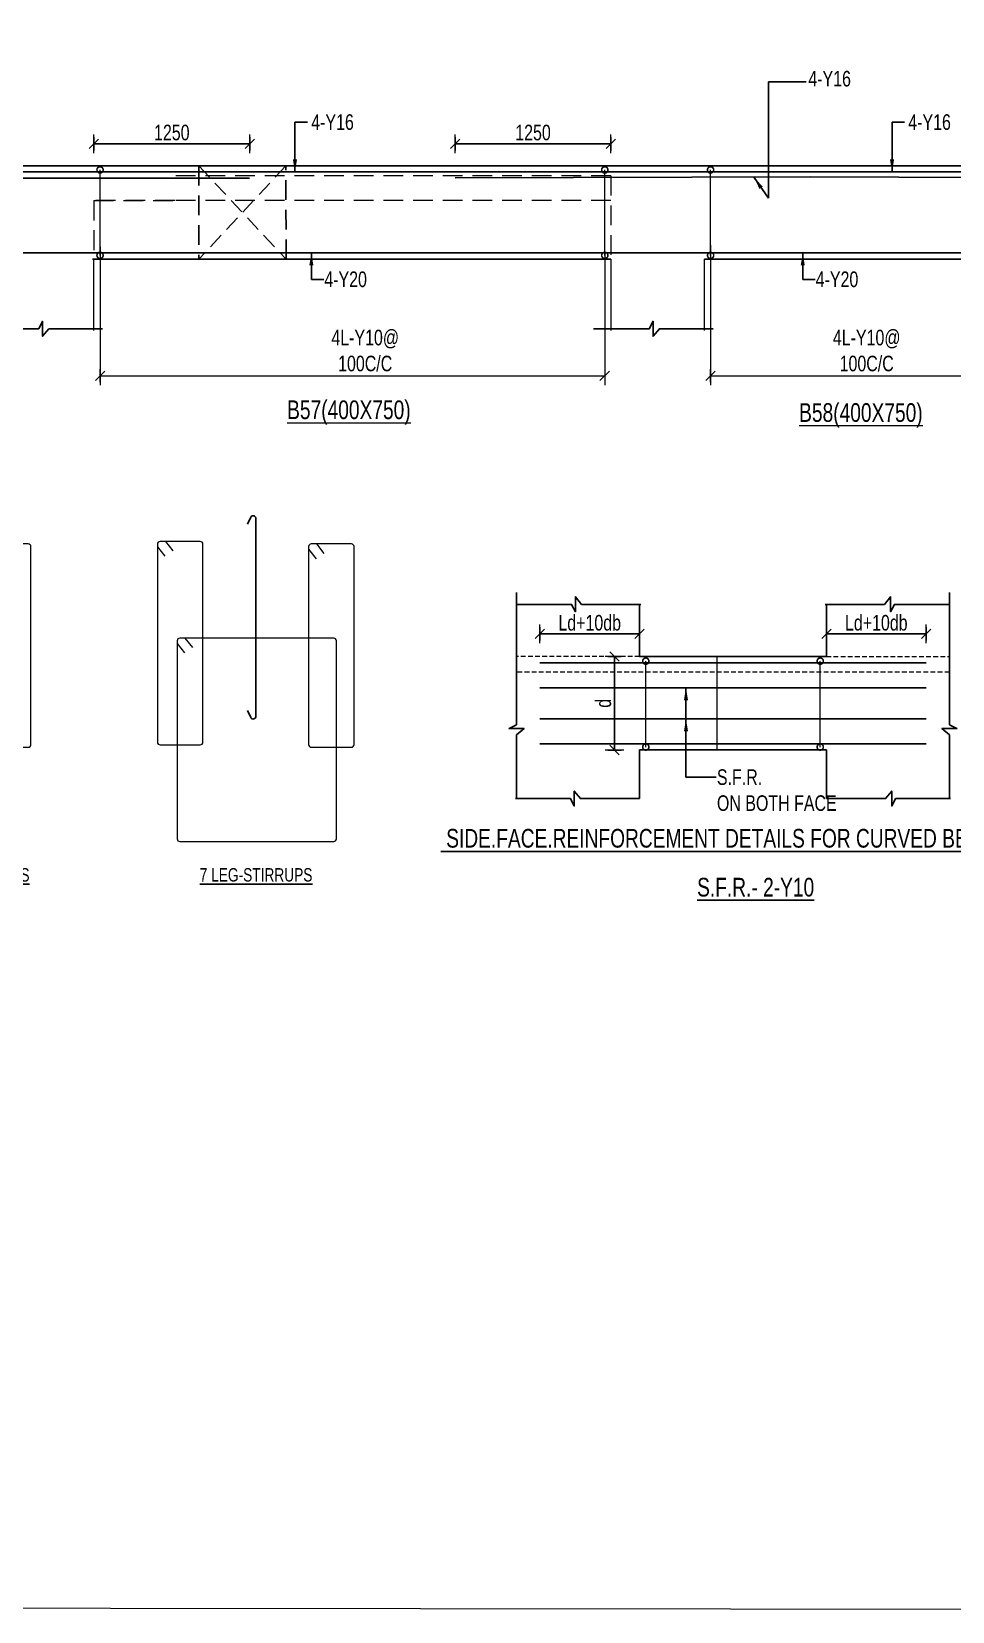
# Model space of a CAD drawing. Header units: millimetres. Extents: x 24879 to 98673, y 1890 to 33226.
# Drawn here: x 75647 to 83037, y 5937 to 18611 of the extents above; entities that cross this region are included whole.
import ezdxf

# ---------------------------------------------------------------- set-up
doc = ezdxf.new("R2010")
doc.units = ezdxf.units.MM
for name, pattern in [('CONTINOUS', [0]), ('CONTINU', [0]), ('HIDDEN', [9.525, 6.35, -3.175])]:
    doc.linetypes.add(name, pattern=pattern)
for name, color, linetype in [('-S-ARROW', 253, 'Continuous'), ('-S-BMNO', 1, 'Continuous'), ('-S-DIM', 3, 'Continuous'), ('-S-MISC', 8, 'Continuous'), ('-S-STIRRUPS', 1, 'Continuous'), ('-STR-BEAM', 4, 'CONTINU'), ('-STR-REINF', 3, 'Continuous'), ('-STR-TEXT', 6, 'Continuous'), ('COL', 5, 'Continuous'), ('cut lines', 8, 'Continuous'), ('Dimension', 6, 'Continuous'), ('rein', 3, 'Continuous')]:
    doc.layers.add(name, color=color, linetype=linetype)
for name, color, linetype, lineweight in [('-S-BAR', 1, 'Continuous', 18), ('-S-STIRUP', 11, 'Continuous', 9), ('-STR-COLUMN', 5, 'HIDDEN', 13), ('-STR-RF-DIM', 252, 'CONTINOUS', 20), ('Elevation-1', 41, 'Continuous', 20), ('S-BEAM-IDEN', 2, 'Continuous', 9), ('SEC TEXT', 9, 'Continuous', 18), ('SLAB LINE', 254, 'HIDDEN', 20)]:
    doc.layers.add(name, color=color, linetype=linetype, lineweight=lineweight)
doc.styles.add('BEAM-LS', font='romans.shx', dxfattribs={"width": 0.8})
doc.styles.add('EL', font='swisscl.ttf')
doc.styles.add('SOBHA', font='swisscl.ttf')
doc.styles.add('sobha.sed', font='swisscl.ttf')
doc.dimstyles.new('S-50', dxfattribs={"dimscale": 50, "dimtxt": 2.5, "dimasz": 1.25, "dimexe": 1, "dimexo": 1, "dimgap": 0.5, "dimtad": 1, "dimdec": 0, "dimrnd": 0.0005, "dimzin": 0, "dimdsep": 46, "dimtxsty": 'EL', "dimblk": 'ARCHTICK', "dimcen": 0.09, "dimdle": 1.5, "dimclrd": 251, "dimclre": 251, "dimclrt": 6, "dimadec": 0, "dimazin": 0, "dimtfac": 1, "dimtdec": 0, "dimtofl": 0, "dimtmove": 0, "dimatfit": 3, "dimfxl": 2, "dimtolj": 1, "dimtzin": 0, "dimlwd": -1, "dimlwe": -1, "dimarcsym": 0})
doc.dimstyles.new('S-DIM50', dxfattribs={"dimscale": 50, "dimtxt": 2.5, "dimasz": 1.2, "dimexe": 1.5, "dimexo": 1, "dimgap": 0.5, "dimtad": 1, "dimdec": 0, "dimdsep": 46, "dimtxsty": 'sobha.sed', "dimblk": 'OBLIQUE', "dimcen": 0, "dimdle": 0.75, "dimclrd": 8, "dimclre": 8, "dimclrt": 6, "dimazin": 2, "dimtfac": 1, "dimtdec": 0, "dimtix": 1, "dimtmove": 2, "dimatfit": 3, "dimfxl": 1, "dimtolj": 1, "dimlwd": -1, "dimlwe": 9, "dimarcsym": 0})
doc.dimstyles.new('STIRUP', dxfattribs={"dimscale": 50, "dimtxt": 2.5, "dimasz": 2.2, "dimexe": 0, "dimexo": 0, "dimgap": 0.5, "dimtad": 0, "dimdec": 0, "dimzin": 0, "dimdsep": 46, "dimtxsty": 'BEAM-LS', "dimblk": 'DOTSMALL', "dimcen": 0.09, "dimclrd": 256, "dimclre": 256, "dimclrt": 256, "dimadec": 5, "dimazin": 0, "dimtfac": 1, "dimtdec": 0, "dimtofl": 0, "dimtmove": 0, "dimatfit": 3, "dimldrblk": 'DOTSMALL', "dimfxl": 0, "dimfxlon": 1, "dimtolj": 1, "dimtzin": 0, "dimlwd": -1, "dimlwe": -1, "dimarcsym": 0})

# ---------------------------------------------------------------- blocks, each defined once
blk = doc.blocks.new('_DotSmall')
at = {"color": 0, "linetype": 'ByBlock', "const_width": 0.5}
blk.add_lwpolyline([(-0.0625, 0, 1), (0.0625, 0, 1)], format="xyb", close=True, dxfattribs=at)
blk = doc.blocks.new('*D280')
at = {"layer": '-S-STIRUP', "ltscale": 100, "transparency": 16777216}
blk.add_line((80247, 16816), (80247, 17502), dxfattribs=at)
at = {"layer": '-S-STIRUP', "linetype": 'CONTINU', "ltscale": 100, "transparency": 16777216, "xscale": 100, "yscale": 100, "zscale": 100}
for p, rotation in [((80247, 17502), 90), ((80247, 16816), 270)]:
    blk.add_blockref('_DotSmall', p, dxfattribs=dict(at, rotation=rotation))
blk = doc.blocks.new('_ArchTick')
at = {"color": 0, "linetype": 'ByBlock', "const_width": 0.15}
blk.add_lwpolyline([(-0.5, -0.5), (0.5, 0.5)], dxfattribs=at)
blk = doc.blocks.new('_Oblique')
at = {"color": 0, "linetype": 'ByBlock', "lineweight": -2}
for p, q in [((-0.5, -0.5), (0.5, 0.5)), ((0, 0.71), (0, -0.71))]:
    blk.add_line(p, q, dxfattribs=at)
blk = doc.blocks.new('*D284')
at = {"layer": '-S-DIM', "color": 8, "linetype": 'Continuous', "lineweight": 9, "transparency": 16777216}
for p, q in [((79046, 17637), (79046, 17787)), ((80296, 17637), (80296, 17787))]:
    blk.add_line(p, q, dxfattribs=at)
at = {"layer": '-S-DIM', "color": 8, "linetype": 'Continuous', "transparency": 16777216}
blk.add_line((80297, 17712), (79046, 17712), dxfattribs=at)
at = {"layer": '-S-DIM', "color": 8, "transparency": 16777216, "xscale": 75, "yscale": 75, "zscale": 75, "rotation": 180}
blk.add_blockref('_Oblique', (79046, 17712), dxfattribs=at)
at = {"layer": '-S-DIM', "color": 8, "transparency": 16777216, "xscale": 75, "yscale": 75, "zscale": 75}
blk.add_blockref('_Oblique', (80296, 17712), dxfattribs=at)
at = {"layer": '-S-DIM', "color": 6, "transparency": 16777216, "insert": (79671, 17801), "char_height": 125, "attachment_point": 5, "style": 'sobha.sed'}
blk.add_mtext('\\A1;1250', dxfattribs=at)
blk = doc.blocks.new('*D289')
at = {"layer": '-S-STIRUP', "ltscale": 100, "transparency": 16777216}
blk.add_line((81096, 16816), (81096, 17502), dxfattribs=at)
at = {"layer": '-S-STIRUP', "linetype": 'CONTINU', "ltscale": 100, "transparency": 16777216, "xscale": 100, "yscale": 100, "zscale": 100}
for p, rotation in [((81096, 17502), 90), ((81096, 16816), 270)]:
    blk.add_blockref('_DotSmall', p, dxfattribs=dict(at, rotation=rotation))
blk = doc.blocks.new('*D290')
at = {"layer": '-STR-RF-DIM', "color": 8, "linetype": 'Continuous', "lineweight": 9, "transparency": 16777216}
for p, q in [((81096, 16897), (81096, 15776)), ((83603, 16851), (83603, 15776))]:
    blk.add_line(p, q, dxfattribs=at)
at = {"layer": '-STR-RF-DIM', "color": 8, "linetype": 'Continuous', "transparency": 16777216}
blk.add_line((81095, 15851), (83603, 15851), dxfattribs=at)
at = {"layer": '-STR-RF-DIM', "color": 8, "transparency": 16777216, "xscale": 75, "yscale": 75, "zscale": 75, "rotation": 180}
blk.add_blockref('_Oblique', (81096, 15851), dxfattribs=at)
at = {"layer": '-STR-RF-DIM', "color": 8, "transparency": 16777216, "xscale": 75, "yscale": 75, "zscale": 75}
blk.add_blockref('_Oblique', (83603, 15851), dxfattribs=at)
at = {"layer": '-STR-RF-DIM', "color": 6, "transparency": 16777216, "insert": (82349, 16052), "char_height": 125, "attachment_point": 5, "style": 'sobha.sed'}
blk.add_mtext('\\A1;4L-Y10@\\P100C/C', dxfattribs=at)
blk = doc.blocks.new('*D302')
at = {"layer": '-STR-RF-DIM', "color": 8, "linetype": 'Continuous', "lineweight": 9, "transparency": 16777216}
for p, q in [((76196, 16885), (76196, 15776)), ((80246, 16831), (80246, 15776))]:
    blk.add_line(p, q, dxfattribs=at)
at = {"layer": '-STR-RF-DIM', "color": 8, "linetype": 'Continuous', "transparency": 16777216}
blk.add_line((76196, 15851), (80247, 15851), dxfattribs=at)
at = {"layer": '-STR-RF-DIM', "color": 8, "transparency": 16777216, "xscale": 75, "yscale": 75, "zscale": 75, "rotation": 180}
blk.add_blockref('_Oblique', (76196, 15851), dxfattribs=at)
at = {"layer": '-STR-RF-DIM', "color": 8, "transparency": 16777216, "xscale": 75, "yscale": 75, "zscale": 75}
blk.add_blockref('_Oblique', (80246, 15851), dxfattribs=at)
at = {"layer": '-STR-RF-DIM', "color": 6, "transparency": 16777216, "insert": (78324, 16052), "char_height": 125, "attachment_point": 5, "style": 'sobha.sed'}
blk.add_mtext('\\A1;4L-Y10@\\P100C/C', dxfattribs=at)
blk = doc.blocks.new('*D303')
at = {"layer": '-S-STIRUP', "ltscale": 100, "transparency": 16777216}
blk.add_line((76196, 16816), (76196, 17502), dxfattribs=at)
at = {"layer": '-S-STIRUP', "linetype": 'CONTINU', "ltscale": 100, "transparency": 16777216, "xscale": 100, "yscale": 100, "zscale": 100}
for p, rotation in [((76196, 17502), 90), ((76196, 16816), 270)]:
    blk.add_blockref('_DotSmall', p, dxfattribs=dict(at, rotation=rotation))
blk = doc.blocks.new('*D306')
at = {"layer": '-S-DIM', "color": 8, "linetype": 'Continuous', "lineweight": 9, "transparency": 16777216}
for p, q in [((76146, 17637), (76146, 17787)), ((77397, 17637), (77397, 17787))]:
    blk.add_line(p, q, dxfattribs=at)
at = {"layer": '-S-DIM', "color": 8, "linetype": 'Continuous', "transparency": 16777216}
blk.add_line((77397, 17712), (76146, 17712), dxfattribs=at)
at = {"layer": '-S-DIM', "color": 8, "transparency": 16777216, "xscale": 75, "yscale": 75, "zscale": 75, "rotation": 180}
blk.add_blockref('_Oblique', (76146, 17712), dxfattribs=at)
at = {"layer": '-S-DIM', "color": 8, "transparency": 16777216, "xscale": 75, "yscale": 75, "zscale": 75}
blk.add_blockref('_Oblique', (77397, 17712), dxfattribs=at)
at = {"layer": '-S-DIM', "color": 6, "transparency": 16777216, "insert": (76772, 17801), "char_height": 125, "attachment_point": 5, "style": 'sobha.sed'}
blk.add_mtext('\\A1;1250', dxfattribs=at)
blk = doc.blocks.new('TTRRER')
at = {"layer": '-S-BAR', "color": 3}
for p, q in [((25412708, 12296695, 0), (25412791, 12296589)), ((25412620, 12296636, 0), (25412703, 12296530)), ((25414486, 12296552, 0), (25414569, 12296446)), ((25416414, 12296552, 0), (25416497, 12296446, 0)), ((25417109, 12296524, 0), (25417192, 12296418, 0)), ((25419039, 12296552, 0), (25419121, 12296446, 0)), ((25420735, 12296524, 0), (25420818, 12296418, 0)), ((25414398, 12296492, 0), (25414481, 12296387)), ((25416326, 12296492, 0), (25416409, 12296387, 0)), ((25417021, 12296464, 0), (25417104, 12296359, 0)), ((25418950, 12296492, 0), (25419033, 12296387, 0)), ((25420646, 12296464, 0), (25420729, 12296359, 0)), ((25408155, 12295459, 0), (25408238, 12295353)), ((25408243, 12295518, 0), (25408326, 12295412)), ((25410032, 12295490, 0), (25410115, 12295384)), ((25410120, 12295549, 0), (25410203, 12295443)), ((25412363, 12295459, 0), (25412446, 12295353)), ((25412451, 12295518, 0), (25412534, 12295412)), ((25414365, 12295468, 0), (25414448, 12295362)), ((25416293, 12295468, 0), (25416376, 12295362, 0)), ((25419259, 12295468, 0), (25419342, 12295362, 0)), ((25414276, 12295408, 0), (25414359, 12295303)), ((25416205, 12295408, 0), (25416288, 12295303, 0)), ((25419171, 12295408, 0), (25419254, 12295303, 0))]:
    blk.add_line(p, q, dxfattribs=at)
at = {"layer": '-S-BAR', "color": 3, "elevation": 0}
for points in [[(25413169, 12295391), (25413169, 12296665, 0.414214), (25413139, 12296695), (25412650, 12296695, 0.414214), (25412620, 12296665), (25412620, 12294445, 0.414214), (25412650, 12294415), (25413139, 12294415, 0.414214), (25413169, 12294445), (25413169, 12295391)], [(25415209, 12295248), (25415209, 12296522, 0.414214), (25415179, 12296552), (25414428, 12296552, 0.414214), (25414398, 12296522), (25414398, 12294302, 0.414214), (25414428, 12294272), (25415179, 12294272, 0.414214), (25415209, 12294302), (25415209, 12295248)], [(25416836, 12295248), (25416836, 12296522, 0.414214), (25416806, 12296552), (25416356, 12296552, 0.414214), (25416326, 12296522), (25416326, 12294302, 0.414214), (25416356, 12294272), (25416806, 12294272, 0.414214), (25416836, 12294302), (25416836, 12295248)], [(25417531, 12295220), (25417531, 12296494, 0.414214), (25417501, 12296524), (25417051, 12296524, 0.414214), (25417021, 12296494), (25417021, 12294274, 0.414214), (25417051, 12294244), (25417501, 12294244, 0.414214), (25417531, 12294274), (25417531, 12295220)], [(25419460, 12295248), (25419460, 12296522, 0.414214), (25419430, 12296552), (25418980, 12296552, 0.414214), (25418950, 12296522), (25418950, 12294302, 0.414214), (25418980, 12294272), (25419430, 12294272, 0.414214), (25419460, 12294302), (25419460, 12295248)], [(25421156, 12295220), (25421156, 12296494, 0.414214), (25421126, 12296524), (25420676, 12296524, 0.414214), (25420646, 12296494), (25420646, 12294274, 0.414214), (25420676, 12294244), (25421126, 12294244, 0.414214), (25421156, 12294274), (25421156, 12295220)], [(25409235, 12294214), (25409235, 12295488, 0.414214), (25409205, 12295518), (25408185, 12295518, 0.414214), (25408155, 12295488), (25408155, 12293268, 0.414214), (25408185, 12293238), (25409205, 12293238, 0.414214), (25409235, 12293268), (25409235, 12294214)], [(25411219, 12294245), (25411219, 12295519, 0.414214), (25411189, 12295549), (25410062, 12295549, 0.414214), (25410032, 12295519), (25410032, 12293299, 0.414214), (25410062, 12293269), (25411189, 12293269, 0.414214), (25411219, 12293299), (25411219, 12294245)], [(25413443, 12294214), (25413443, 12295488, 0.414214), (25413413, 12295518), (25412393, 12295518, 0.414214), (25412363, 12295488), (25412363, 12293268, 0.414214), (25412393, 12293238), (25413413, 12293238, 0.414214), (25413443, 12293268), (25413443, 12294214)], [(25415707, 12294164), (25415707, 12295438, 0.414214), (25415677, 12295468), (25414306, 12295468, 0.414214), (25414276, 12295438), (25414276, 12293218, 0.414214), (25414306, 12293188), (25415677, 12293188, 0.414214), (25415707, 12293218), (25415707, 12294164)], [(25417285, 12294164), (25417285, 12295438, 0.414214), (25417255, 12295468), (25416235, 12295468, 0.414214), (25416205, 12295438), (25416205, 12293218, 0.414214), (25416235, 12293188), (25417255, 12293188, 0.414214), (25417285, 12293218), (25417285, 12294164)], [(25420957, 12294164), (25420957, 12295438, 0.414214), (25420927, 12295468), (25419201, 12295468, 0.414214), (25419171, 12295438), (25419171, 12293218, 0.414214), (25419201, 12293188), (25420927, 12293188, 0.414214), (25420957, 12293218), (25420957, 12294164)]]:
    blk.add_lwpolyline(points, format="xyb", dxfattribs=at)
at = {"layer": '-S-STIRRUPS', "color": 3, "elevation": 0}
for points in [[(25414794, 12297092), (25414829, 12297170, -0.809888), (25414886, 12297158), (25414886, 12294938, -0.809888), (25414828, 12294926), (25414794, 12295003)], [(25419962, 12296746), (25419997, 12296824, -0.809888), (25420054, 12296811), (25420054, 12294591, -0.809888), (25419996, 12294579), (25419962, 12294657)], [(25410438, 12296395), (25410473, 12296473, -0.809888), (25410530, 12296461), (25410530, 12294241, -0.809888), (25410472, 12294229), (25410438, 12294306)]]:
    blk.add_lwpolyline(points, format="xyb", dxfattribs=at)
at = {"layer": '-S-BMNO', "char_height": 150, "width": 3419.33, "attachment_point": 1, "style": 'sobha.sed'}
for s, insert in [('{\\L2 LEG-STIRRUP}', (25408167, 12292889)), ('{\\L3 LEG-STIRRUPS}', (25410269, 12292889)), ('{\\L4 LEG-STIRRUPS}', (25412306, 12292889)), ('{\\L5 LEG-STIRRUPS}', (25414419, 12292889)), ('{\\L6 LEG-STIRRUPS}', (25416251, 12292889)), ('{\\L7 LEG-STIRRUPS}', (25419424, 12292889))]:
    blk.add_mtext(s, dxfattribs=dict(at, insert=insert))
blk = doc.blocks.new('*D312')
at = {"layer": '-S-STIRUP', "ltscale": 100, "transparency": 16777216}
blk.add_line((80576, 12872), (80576, 13561), dxfattribs=at)
at = {"layer": '-S-STIRUP', "linetype": 'CONTINU', "ltscale": 100, "transparency": 16777216, "xscale": 100, "yscale": 100, "zscale": 100}
for p, rotation in [((80576, 13561), 90), ((80576, 12872), 270)]:
    blk.add_blockref('_DotSmall', p, dxfattribs=dict(at, rotation=rotation))
blk = doc.blocks.new('*D313')
at = {"layer": '-S-STIRUP', "ltscale": 100, "transparency": 16777216}
blk.add_line((81976, 12872), (81976, 13561), dxfattribs=at)
at = {"layer": '-S-STIRUP', "linetype": 'CONTINU', "ltscale": 100, "transparency": 16777216, "xscale": 100, "yscale": 100, "zscale": 100}
for p, rotation in [((81976, 13561), 90), ((81976, 12872), 270)]:
    blk.add_blockref('_DotSmall', p, dxfattribs=dict(at, rotation=rotation))
blk = doc.blocks.new('*D314')
at = {"layer": '-S-DIM', "color": 8, "linetype": 'Continuous', "lineweight": 9, "transparency": 16777216}
for p, q in [((79726, 13704), (79726, 13854)), ((80526, 13704), (80526, 13854))]:
    blk.add_line(p, q, dxfattribs=at)
at = {"layer": '-S-DIM', "color": 8, "linetype": 'Continuous', "transparency": 16777216}
blk.add_line((80527, 13779), (79725, 13779), dxfattribs=at)
at = {"layer": '-S-DIM', "color": 8, "transparency": 16777216, "xscale": 75, "yscale": 75, "zscale": 75, "rotation": 180}
blk.add_blockref('_Oblique', (79726, 13779), dxfattribs=at)
at = {"layer": '-S-DIM', "color": 8, "transparency": 16777216, "xscale": 75, "yscale": 75, "zscale": 75}
blk.add_blockref('_Oblique', (80526, 13779), dxfattribs=at)
at = {"layer": '-S-DIM', "color": 6, "transparency": 16777216, "insert": (80126, 13868), "char_height": 125, "attachment_point": 5, "style": 'sobha.sed'}
blk.add_mtext('\\A1;Ld+10db', dxfattribs=at)
blk = doc.blocks.new('*D315')
at = {"layer": '-S-DIM', "color": 8, "linetype": 'Continuous', "lineweight": 9, "transparency": 16777216}
for p, q in [((82026, 13704), (82026, 13854)), ((82826, 13704), (82826, 13854))]:
    blk.add_line(p, q, dxfattribs=at)
at = {"layer": '-S-DIM', "color": 8, "linetype": 'Continuous', "transparency": 16777216}
blk.add_line((82827, 13779), (82025, 13779), dxfattribs=at)
at = {"layer": '-S-DIM', "color": 8, "transparency": 16777216, "xscale": 75, "yscale": 75, "zscale": 75, "rotation": 180}
blk.add_blockref('_Oblique', (82026, 13779), dxfattribs=at)
at = {"layer": '-S-DIM', "color": 8, "transparency": 16777216, "xscale": 75, "yscale": 75, "zscale": 75}
blk.add_blockref('_Oblique', (82826, 13779), dxfattribs=at)
at = {"layer": '-S-DIM', "color": 6, "transparency": 16777216, "insert": (82426, 13868), "char_height": 125, "attachment_point": 5, "style": 'sobha.sed'}
blk.add_mtext('\\A1;Ld+10db', dxfattribs=at)
blk = doc.blocks.new('*D316')
at = {"layer": '-S-DIM', "color": 8, "linetype": 'Continuous', "lineweight": 9, "transparency": 16777216}
for p, q in [((80400, 13598), (80250, 13598)), ((80400, 12848), (80250, 12848))]:
    blk.add_line(p, q, dxfattribs=at)
at = {"layer": '-S-DIM', "color": 8, "linetype": 'Continuous', "transparency": 16777216}
blk.add_line((80325, 12847), (80325, 13599), dxfattribs=at)
at = {"layer": '-S-DIM', "color": 8, "transparency": 16777216, "xscale": 75, "yscale": 75, "zscale": 75}
for p, rotation in [((80325, 13598), 90), ((80325, 12848), 270)]:
    blk.add_blockref('_Oblique', p, dxfattribs=dict(at, rotation=rotation))
at = {"layer": '-S-DIM', "color": 6, "transparency": 16777216, "insert": (80236, 13223), "char_height": 125, "attachment_point": 5, "rotation": 90, "style": 'sobha.sed'}
blk.add_mtext('\\A1;d', dxfattribs=at)

msp = doc.modelspace()

# ---------------------------------------------------------------- linework, layer by layer
at = {"layer": '-S-MISC', "linetype": 'ByBlock', "ltscale": 1000}
for points in [[(75255.8, 16227.3), (75704.3, 16227.6), (75735.2, 16287.3), (75735.2, 16167.1), (75785, 16227.6), (76215.9, 16227.6)], [(80155.8, 16227.3), (80604.3, 16227.6), (80635.2, 16287.3), (80635.2, 16167.1), (80685, 16227.6), (81115.9, 16227.6)], [(83013.3, 14016.3), (82571.9, 14016.3), (82541.1, 13956.6), (82541.1, 14076.8), (82491.2, 14016.3), (82016.7, 14016.3)], [(83013.3, 14110.3), (83013.3, 13050.2), (83072.9, 13019.4), (82952.8, 13019.4), (83013.3, 12969.5), (83013.3, 12457.7)], [(83022.6, 12457.7), (82581.2, 12457.7), (82550.4, 12398), (82550.4, 12518.2), (82500.5, 12457.7), (82026, 12457.7)]]:
    msp.add_lwpolyline(points, dxfattribs=at)
at = {"layer": '-STR-BEAM'}
for p, q in [((76146.4, 17535.4, 0), (70322.2, 17535.4, 0)), ((81046.4, 17535.4), (76146.4, 17535.4, 0)), ((84402.6, 17535.4, 0), (81046.4, 17535.4)), ((80296.4, 16785.4, 0), (76146.4, 16785.4, 0)), ((83652.6, 16785.4, 0), (81046.4, 16785.4, 0))]:
    msp.add_line(p, q, dxfattribs=at)
at = {"layer": '-STR-BEAM', "linetype": 'ByBlock', "ltscale": 1000}
for p, q in [((82026, 13598.1), (80526.2, 13598.1)), ((82026, 12848.1), (80526.2, 12848.1))]:
    msp.add_line(p, q, dxfattribs=at)
at = {"layer": '-STR-BEAM', "linetype": 'HIDDEN', "ltscale": 25, "elevation": 0}
msp.add_lwpolyline([(77416.8, 17535.6), (76988.1, 17535.4), (76988.7, 16785.3), (77688.7, 16785.5), (77688.1, 17535.6)], dxfattribs=at)
at = {"layer": '-STR-COLUMN', "linetype": 'Continuous', "ltscale": 10}
for p, q in [((76146.4, 16214.5), (76146.4, 16785.4, 0)), ((80296.4, 16785.4), (80296.4, 16214.5)), ((81046.4, 16214.5), (81046.4, 16785.4, 0))]:
    msp.add_line(p, q, dxfattribs=at)
at = {"layer": '-STR-REINF', "ltscale": 10}
for p, q in [((73896, 17434.9, 0), (77396.6, 17434.9, 0)), ((79046, 17438.4, 0), (81896.4, 17445.2, 0)), ((86303, 17435.4, 0), (81896.4, 17445.2, 0))]:
    msp.add_line(p, q, dxfattribs=at)
for points in [[(63988.6, 17485.4, 0), (69637.6, 17485.4, 0), (86303, 17485.4, 0)], [(69799.5, 16835.4, 0), (85070.8, 16835.4, 0)]]:
    msp.add_polyline3d(points, dxfattribs=at)
at = {"layer": 'COL', "linetype": 'Continuous', "ltscale": 10}
for p, q in [((80526.2, 13598.1), (80526.2, 14016.3)), ((82026, 13598.1), (82026, 14016.3)), ((80526.2, 12457.7), (80526.2, 12848.1)), ((82026, 12457.7), (82026, 12848.1))]:
    msp.add_line(p, q, dxfattribs=at)
at = {"layer": 'cut lines', "linetype": 'Continuous', "ltscale": 10}
for points in [[(79538.9, 14110.3), (79538.9, 13050.2), (79479.2, 13019.4), (79599.4, 13019.4), (79538.9, 12969.5), (79538.9, 12457.7)], [(79538.9, 14016.3), (79980.2, 14016.3), (80011.1, 13956.6), (80011.1, 14076.8), (80061, 14016.3), (80535.5, 14016.3)], [(79529.6, 12457.7), (79970.9, 12457.7), (80001.8, 12398), (80001.8, 12518.2), (80051.6, 12457.7), (80526.2, 12457.7)]]:
    msp.add_lwpolyline(points, dxfattribs=at)
at = {"layer": 'Dimension', "ltscale": 20}
msp.add_line((76146.4, 16785.4, 0), (76134.3, 16785.4, 0), dxfattribs=at)
at = {"layer": 'Elevation-1', "color": 6, "ltscale": 20}
msp.add_line((81148.8, 12848.1), (81148.8, 13598.1), dxfattribs=at)
msp.add_lwpolyline([(63838.2, 33225.9), (98672.8, 33187.9), (98672.8, 5937.4), (63838.2, 5975.4)], close=True, dxfattribs=at)
at = {"layer": 'rein', "ltscale": 10}
for p, q in [((82826, 13548.1), (79726.2, 13548.1)), ((79726.2, 12898.1), (82826, 12898.1))]:
    msp.add_line(p, q, dxfattribs=at)
at = {"layer": 'rein', "color": 5, "ltscale": 10}
for p, q in [((82826, 13347.1), (79726.2, 13347.1)), ((82826, 13097.9), (79726.2, 13097.9))]:
    msp.add_line(p, q, dxfattribs=at)
at = {"layer": 'S-BEAM-IDEN', "color": 9, "linetype": 'HIDDEN', "ltscale": 20}
for p, q in [((76988.4, 17535.4), (77688.7, 16785.6, 0)), ((77688.4, 17535.4), (76988.4, 16785.4))]:
    msp.add_line(p, q, dxfattribs=at)
at = {"layer": 'SLAB LINE', "linetype": 'HIDDEN', "ltscale": 25}
for p, q in [((80296.4, 17455.4, 0), (76796.8, 17455.4)), ((80296.4, 17455.4, 0), (80296.4, 16785.4)), ((76146.4, 17255.4, 0), (76146.4, 16785.4, 0)), ((80296.4, 17255.4, 0), (76796.8, 17255.4))]:
    msp.add_line(p, q, dxfattribs=at)
at = {"layer": 'SLAB LINE', "ltscale": 6}
for p, q in [((80526.2, 13598.1), (79538.9, 13598.1)), ((82026, 13598.1), (83013.3, 13598.1)), ((83013.3, 13473.1), (79538.9, 13473.1))]:
    msp.add_line(p, q, dxfattribs=at)
at = {"layer": 'SLAB LINE', "linetype": 'HIDDEN', "ltscale": 25}
msp.add_lwpolyline([(76796.8, 17255.4), (76146.4, 17255.4), (76146.4, 17255.4), (76796.8, 17255.4)], close=True, dxfattribs=at)

# ---------------------------------------------------------------- block references
at = {"layer": 'Dimension', "xscale": 0.7154813811059803, "yscale": 0.7154813811059803, "zscale": 0.7154813811059803}
msp.add_blockref('TTRRER', (-18110128.8, -8783433.1, 0), dxfattribs=at)

# ---------------------------------------------------------------- texts
at = {"layer": '-S-BMNO', "style": 'sobha.sed'}
msp.add_text('%%U SIDE.FACE.REINFORCEMENT DETAILS FOR CURVED BEAMS DEPTH>450', height=150, dxfattribs=at).set_placement((78931.5, 12064.9))
at = {"layer": '-S-BMNO', "insert": (80987.8, 11822.5), "char_height": 150, "width": 3419.331, "attachment_point": 1, "style": 'sobha.sed'}
msp.add_mtext('{\\LS.F.R.- 2-Y10}', dxfattribs=at)
at = {"layer": '-STR-TEXT', "color": 6, "char_height": 125, "style": 'SOBHA'}
for s, insert, attachment_point in [('\\A1;4-Y16', (81880.7, 18169.4, 178586.6), 7), ('\\A1;4-Y16', (77891, 17947.9, 0), 1), ('\\A1;4-Y16', (82682.8, 17947.9, 0), 1), ('\\A1;S.F.R.\\PON BOTH FACE', (81146.9, 12692.9), 1)]:
    msp.add_mtext(s, dxfattribs=dict(at, insert=insert, attachment_point=attachment_point))
at = {"layer": '-STR-TEXT', "color": 6, "char_height": 125, "width": 281.386, "attachment_point": 7, "style": 'SOBHA'}
for insert in [(77996, 16560.1, 0), (81939.8, 16560.1, 0)]:
    msp.add_mtext('\\A1;4-Y20', dxfattribs=dict(at, insert=insert))
at = {"layer": 'SEC TEXT', "color": 1, "linetype": 'ByBlock', "style": 'sobha.sed'}
for s, p in [('%%UB57(400X750)', (77697.5, 15502.5, 0)), ('%%UB58(400X750)', (81806.8, 15480.4, 0))]:
    msp.add_text(s, height=150, rotation=359.98928, dxfattribs=at).set_placement(p)

# ---------------------------------------------------------------- dimensions: what is measured, and where the dimension line sits
at = {"layer": '-S-DIM'}
for base, p1, p2, picture, middle in [((76146.4, 17712.4, 0), (77396.6, 17434.9, 0), (76146.4, 17535.4), '*D306', (76771.5, 17801.4, 0)), ((79046.4, 17712.4), (80296.4, 17535.4), (79046.4, 17421.9), '*D284', (79671.4, 17801.4))]:
    dim = msp.add_linear_dim(base=base, p1=p1, p2=p2, angle=180, dimstyle='S-DIM50', override={"dimscale": 1, "dimtxt": 125, "dimasz": 75, "dimexe": 75, "dimexo": 0, "dimgap": 25, "dimblk1": 'Oblique', "dimblk2": 'Oblique', "dimsah": 1, "dimcen": 4.5, "dimfxl": 75, "dimfxlon": 1}, dxfattribs=at)
    dim.commit()
    dim.dimension.update_dxf_attribs({"geometry": picture, "text_midpoint": middle})
for base, p1, p2, picture, middle in [((79726.2, 13778.7), (80526.2, 13598.1), (79726.2, 13548.1), '*D314', (80126.2, 13867.7)), ((82026, 13778.7), (82826, 13598.1), (82026, 13548.1), '*D315', (82426, 13867.7))]:
    dim = msp.add_linear_dim(base=base, p1=p1, p2=p2, text='Ld+10db', dimstyle='S-DIM50', override={"dimscale": 1, "dimtxt": 125, "dimasz": 75, "dimexe": 75, "dimexo": 0, "dimgap": 25, "dimblk1": 'Oblique', "dimblk2": 'Oblique', "dimsah": 1, "dimcen": 4.5, "dimtmove": 1, "dimfxl": 75, "dimfxlon": 1}, dxfattribs=at)
    dim.commit()
    dim.dimension.update_dxf_attribs({"geometry": picture, "text_midpoint": middle})
dim = msp.add_linear_dim(base=(80325.2, 13598.1), p1=(80526.2, 12848.1), p2=(80526.2, 13598.1), angle=90, text='d', dimstyle='S-DIM50', override={"dimscale": 1, "dimtxt": 125, "dimasz": 75, "dimexe": 75, "dimexo": 0, "dimgap": 25, "dimblk1": 'Oblique', "dimblk2": 'Oblique', "dimsah": 1, "dimcen": 4.5, "dimtmove": 1, "dimfxl": 75, "dimfxlon": 1}, dxfattribs=at)
dim.commit()
dim.dimension.update_dxf_attribs({"geometry": '*D316', "text_midpoint": (80236.5, 13223.1)})
at = {"layer": '-S-STIRUP', "linetype": 'CONTINU', "ltscale": 100}
for base, p1, p2, picture, middle in [((76196.2, 17502.4, 178586.6), (76196.2, 16815.7, 178586.6), (76196.2, 17502.4, 178586.6), '*D303', (76196.2, 17159.1, 178586.6)), ((80246.6, 17502.4, 178586.6), (80246.6, 16815.7, 178586.6), (80246.6, 17502.4, 178586.6), '*D280', (80246.6, 17159.1, 178586.6)), ((81096.2, 17502.4, 178586.6), (81096.2, 16815.7, 178586.6), (81096.2, 17502.4, 178586.6), '*D289', (81096.2, 17159.1, 178586.6)), ((80576.2, 13560.8), (80576.2, 12872.3), (80576.2, 13560.8), '*D312', (80576.2, 13216.6)), ((81976, 13560.8, 0), (81976, 12872.3, 0), (81976, 13560.8, 0), '*D313', (81976, 13216.6, 0))]:
    dim = msp.add_linear_dim(base=base, p1=p1, p2=p2, angle=90, text=' ', dimstyle='STIRUP', override={"dimasz": 2}, dxfattribs=at)
    dim.commit()
    dim.dimension.update_dxf_attribs({"geometry": picture, "text_midpoint": middle})
at = {"layer": '-STR-RF-DIM'}
dim = msp.add_linear_dim(base=(80246.4, 15850.9, 178586.6), p1=(76196.4, 16885.3, 0), p2=(80246.4, 16830.6), text='4L-Y10@\\P100C/C', dimstyle='S-DIM50', override={"dimscale": 1, "dimtxt": 125, "dimasz": 75, "dimexe": 75, "dimexo": 0, "dimgap": 25, "dimsah": 1, "dimcen": 4.5, "dimfxl": 75}, dxfattribs=at)
dim.commit()
dim.dimension.update_dxf_attribs({"geometry": '*D302', "text_midpoint": (78323.6, 16051.9, 178586.6), "dimtype": 160})
dim = msp.add_linear_dim(base=(83602.6, 15850.9, 178586.6), p1=(81096.2, 16896.7, 178586.6), p2=(83602.6, 16851.4, 0), text='4L-Y10@\\P100C/C', dimstyle='S-DIM50', override={"dimscale": 1, "dimtxt": 125, "dimasz": 75, "dimexe": 75, "dimexo": 0, "dimgap": 25, "dimsah": 1, "dimcen": 4.5, "dimfxl": 75}, dxfattribs=at)
dim.commit()
dim.dimension.update_dxf_attribs({"geometry": '*D290', "text_midpoint": (82349.4, 16051.8, 178586.6)})

# ---------------------------------------------------------------- leaders
at = {"layer": '-S-ARROW'}
for points, override in [([(81445, 17440.5, 0), (81560.5, 17274, 0), (81560.5, 18208.3, 0), (81861.9, 18208.3, 0)], {"dimasz": 2, "dimgap": 0.1, "dimtad": 0}), ([(77760.6, 17485.4, 0), (77760.6, 17885.4, 0), (77859.7, 17885.4, 0)], {"dimasz": 2, "dimgap": 0.1, "dimtad": 0}), ([(82552.4, 17485.4, 0), (82552.4, 17885.4, 0), (82651.5, 17885.4, 0)], {"dimasz": 2, "dimgap": 0.1, "dimtad": 0}), ([(80898.6, 13097.9), (80898.6, 12630.4), (81141.9, 12630.4)], {"dimasz": 2, "dimgap": 0.1, "dimtad": 0, "dimclrd": 256})]:
    msp.add_leader(points, dimstyle='S-50', override=override, dxfattribs=at)
at = {"layer": '-S-ARROW', "annotation_type": 0, "has_hookline": 1, "hookline_direction": 1}
for points, override, text_width in [([(77892, 16835.4, 0), (77892, 16622.6, 0), (77991, 16622.6, 0)], {"dimasz": 2, "dimgap": 0.1, "dimtad": 0}, 355.3), ([(81835.8, 16835.4, 0), (81835.8, 16622.6, 0), (81934.8, 16622.6, 0)], {"dimasz": 2, "dimgap": 0.1, "dimtad": 0}, 355.3), ([(80898.6, 13347.1), (80898.6, 12630.4), (81141.9, 12630.4)], {"dimasz": 2, "dimgap": 0.1, "dimtad": 0, "dimclrd": 256}, 916.4)]:
    msp.add_leader(points, dimstyle='S-50', override=override, dxfattribs=dict(at, text_width=text_width))

doc.saveas('drawing.dxf')
